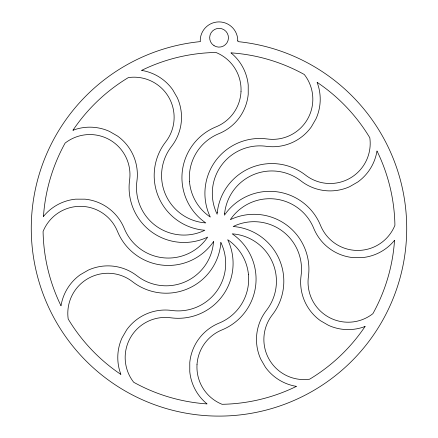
<?xml version="1.0" encoding="UTF-8"?>
<svg xmlns="http://www.w3.org/2000/svg" width="438" height="438" viewBox="0 0 438 438"><rect width="100%" height="100%" fill="white"/><g stroke="black" fill="none" stroke-linecap="round" stroke-linejoin="round"><path stroke-width="0.66" d="M197.023 364.29L196.99 365.111A40.11 40.11 0 0 0 220.09 403.436L222.071 404.301A175.945 175.945 0 0 0 296.126 386.519L296.438 386.376A47.507 47.507 0 0 1 265.384 367.164L260.709 359.061A47.507 47.507 0 0 1 266.457 310.356A47.507 47.507 0 0 0 268.844 255.485L267.525 253.547A47.507 47.507 0 0 0 234.149 234.018L232.206 233.854L233.684 234.883A54.898 54.898 0 0 1 255.797 273.712L256 276.411A54.898 54.898 0 0 1 224.382 328.861L220.09 330.739A40.11 40.11 0 0 0 197.138 363.135L197.023 364.29M241.009 91.657L240.862 93.633A40.11 40.11 0 0 1 217.91 126.029L213.618 127.907A54.898 54.898 0 0 0 182 180.357L182.203 183.057A54.898 54.898 0 0 0 204.316 221.885L205.794 222.915L203.851 222.75A47.507 47.507 0 0 1 170.475 203.221L169.156 201.283A47.507 47.507 0 0 1 171.543 146.412A47.507 47.507 0 0 0 177.291 97.707L172.616 89.604A47.507 47.507 0 0 0 141.562 70.392L141.874 70.25A175.945 175.945 0 0 1 215.929 52.467L217.91 53.332A40.11 40.11 0 0 1 241.009 91.657M237.768 40.34L237.96 41.626A187.716 187.716 0 0 1 254.166 43.992L257.38 44.632A187.716 187.716 0 0 1 400.146 179.158L400.978 182.328A187.716 187.716 0 0 1 406.305 240.818L406.059 244.081A187.716 187.716 0 0 1 404.98 253.848L404.509 257.095A187.716 187.716 0 0 1 398.706 282.63L397.731 285.762A187.716 187.716 0 0 1 393.297 298.086L392.054 301.12A187.716 187.716 0 0 1 337.649 373.849L335.092 375.897A187.716 187.716 0 0 1 219.662 416.1L216.388 416.084A187.716 187.716 0 0 1 179.323 44.906L182.531 44.243A187.716 187.716 0 0 1 198.715 41.769L200.412 41.599L200.232 40.34A18.774 18.774 0 0 1 219 21.9A18.774 18.774 0 0 1 237.768 40.34M189.517 181.775L189.555 182.328A47.507 47.507 0 0 0 208.696 215.929L210.3 217.045L209.534 215.414A54.898 54.898 0 0 1 209.797 170.732L210.968 168.296A54.898 54.898 0 0 1 264.574 138.676L269.233 139.196A40.11 40.11 0 0 0 305.308 122.618L306.425 120.981A40.11 40.11 0 0 0 305.582 76.239L304.3 74.504A175.945 175.945 0 0 0 231.275 52.872L230.935 52.839A47.507 47.507 0 0 1 248.22 85.005L248.22 94.362A47.507 47.507 0 0 1 218.891 133.667A47.507 47.507 0 0 0 189.386 179.996L189.517 181.775M248.505 274.714L248.614 276.772A47.507 47.507 0 0 1 219.109 323.102A47.507 47.507 0 0 0 189.78 362.407L189.78 371.763A47.507 47.507 0 0 0 207.064 403.929L206.725 403.896A175.945 175.945 0 0 1 133.7 382.264L132.418 380.529A40.11 40.11 0 0 1 131.575 335.787L132.692 334.15A40.11 40.11 0 0 1 168.767 317.572L173.426 318.092A54.898 54.898 0 0 0 227.032 288.472L228.203 286.036A54.898 54.898 0 0 0 228.466 241.354L227.7 239.723L229.304 240.84A47.507 47.507 0 0 1 248.445 274.44L248.505 274.714M213.53 241.59L213.366 243.533A47.507 47.507 0 0 1 193.837 276.909L191.899 278.229A47.507 47.507 0 0 1 137.028 275.841A47.507 47.507 0 0 0 88.323 270.093L80.22 274.768A47.507 47.507 0 0 0 61.008 305.823L60.866 305.51A175.945 175.945 0 0 1 43.083 231.456L43.948 229.474A40.11 40.11 0 0 1 82.273 206.375L84.249 206.522A40.11 40.11 0 0 1 116.645 229.474L118.523 233.766A54.898 54.898 0 0 0 170.973 265.384L173.672 265.182A54.898 54.898 0 0 0 212.501 243.068L213.53 241.59M217.286 212.419L217.133 214.215L216.306 212.446A47.507 47.507 0 0 1 216.531 173.782L217.549 171.669A47.507 47.507 0 0 1 266.26 146.303A47.507 47.507 0 0 0 311.319 126.927L315.995 118.824A47.507 47.507 0 0 0 317.107 82.328L317.386 82.519A175.945 175.945 0 0 1 369.814 137.767L370.05 139.914A40.11 40.11 0 0 1 348.413 179.082L346.628 179.941A40.11 40.11 0 0 1 307.093 176.262L303.326 173.481A54.898 54.898 0 0 0 242.094 172.331L239.854 173.853A54.898 54.898 0 0 0 217.286 212.419M220.867 242.553L220.714 244.349A54.898 54.898 0 0 1 198.146 282.915L195.906 284.437A54.898 54.898 0 0 1 134.674 283.287L130.907 280.506A40.11 40.11 0 0 0 91.372 276.827L89.587 277.687A40.11 40.11 0 0 0 67.95 316.855L68.186 319.001A175.945 175.945 0 0 0 120.614 374.249L120.893 374.441A47.507 47.507 0 0 1 122.005 337.944L126.681 329.841A47.507 47.507 0 0 1 171.74 310.465A47.507 47.507 0 0 0 220.451 285.1L221.469 282.986A47.507 47.507 0 0 0 221.694 244.322L220.867 242.553M224.634 213.235L224.47 215.178L225.499 213.7A54.898 54.898 0 0 1 264.328 191.587L267.027 191.384A54.898 54.898 0 0 1 319.477 223.002L321.355 227.295A40.11 40.11 0 0 0 353.751 250.246L355.727 250.394A40.11 40.11 0 0 0 394.052 227.295L394.917 225.313A175.945 175.945 0 0 0 377.134 151.258L376.992 150.946A47.507 47.507 0 0 1 357.78 182L349.677 186.676A47.507 47.507 0 0 1 300.972 180.927A47.507 47.507 0 0 0 246.101 178.54L244.163 179.859A47.507 47.507 0 0 0 224.634 213.235M43.488 216.109L43.455 216.449A47.507 47.507 0 0 1 75.621 199.164L84.977 199.164A47.507 47.507 0 0 1 124.282 228.494A47.507 47.507 0 0 0 170.612 257.998L172.944 257.829A47.507 47.507 0 0 0 206.544 238.688L207.661 237.084L206.03 237.85A54.898 54.898 0 0 1 161.348 237.588L158.912 236.416A54.898 54.898 0 0 1 129.292 182.81L129.812 178.151A40.11 40.11 0 0 0 113.234 142.076L111.597 140.959A40.11 40.11 0 0 0 66.855 141.803L65.12 143.084A175.945 175.945 0 0 0 43.488 216.109M394.545 240.32L394.512 240.659A175.945 175.945 0 0 1 372.88 313.685L371.145 314.966A40.11 40.11 0 0 1 326.403 315.809L324.766 314.692A40.11 40.11 0 0 1 308.188 278.617L308.708 273.958A54.898 54.898 0 0 0 279.088 220.352L276.652 219.181A54.898 54.898 0 0 0 231.97 218.918L230.339 219.684L231.456 218.08A47.507 47.507 0 0 1 265.056 198.94L267.388 198.77A47.507 47.507 0 0 1 313.717 228.275A47.507 47.507 0 0 0 353.023 257.604L362.379 257.604A47.507 47.507 0 0 0 394.545 240.32M73.135 129.998L72.943 130.278A47.507 47.507 0 0 1 109.44 131.389L117.543 136.065A47.507 47.507 0 0 1 136.919 181.124A47.507 47.507 0 0 0 162.284 229.835L164.398 230.853A47.507 47.507 0 0 0 203.062 231.078L204.831 230.251L203.035 230.098A54.898 54.898 0 0 1 164.469 207.53L162.947 205.291A54.898 54.898 0 0 1 164.097 144.058L166.878 140.291A40.11 40.11 0 0 0 170.557 100.756L169.698 98.972A40.11 40.11 0 0 0 130.529 77.334L128.383 77.57A175.945 175.945 0 0 0 73.135 129.998M365.057 326.491L364.865 326.77A175.945 175.945 0 0 1 309.617 379.199L307.471 379.434A40.11 40.11 0 0 1 268.302 357.797L267.443 356.012A40.11 40.11 0 0 1 271.122 316.477L273.903 312.71A54.898 54.898 0 0 0 275.053 251.478L273.531 249.238A54.898 54.898 0 0 0 234.965 226.67L233.169 226.517L234.938 225.69A47.507 47.507 0 0 1 273.602 225.915L275.716 226.933A47.507 47.507 0 0 1 301.081 275.644A47.507 47.507 0 0 0 320.457 320.704L328.56 325.379A47.507 47.507 0 0 0 365.057 326.491M214.045 45.672A9.384 9.384 0 0 0 228.439 38.111A9.384 9.384 0 0 0 214.691 29.428A9.384 9.384 0 0 0 214.045 45.672"/></g></svg>
